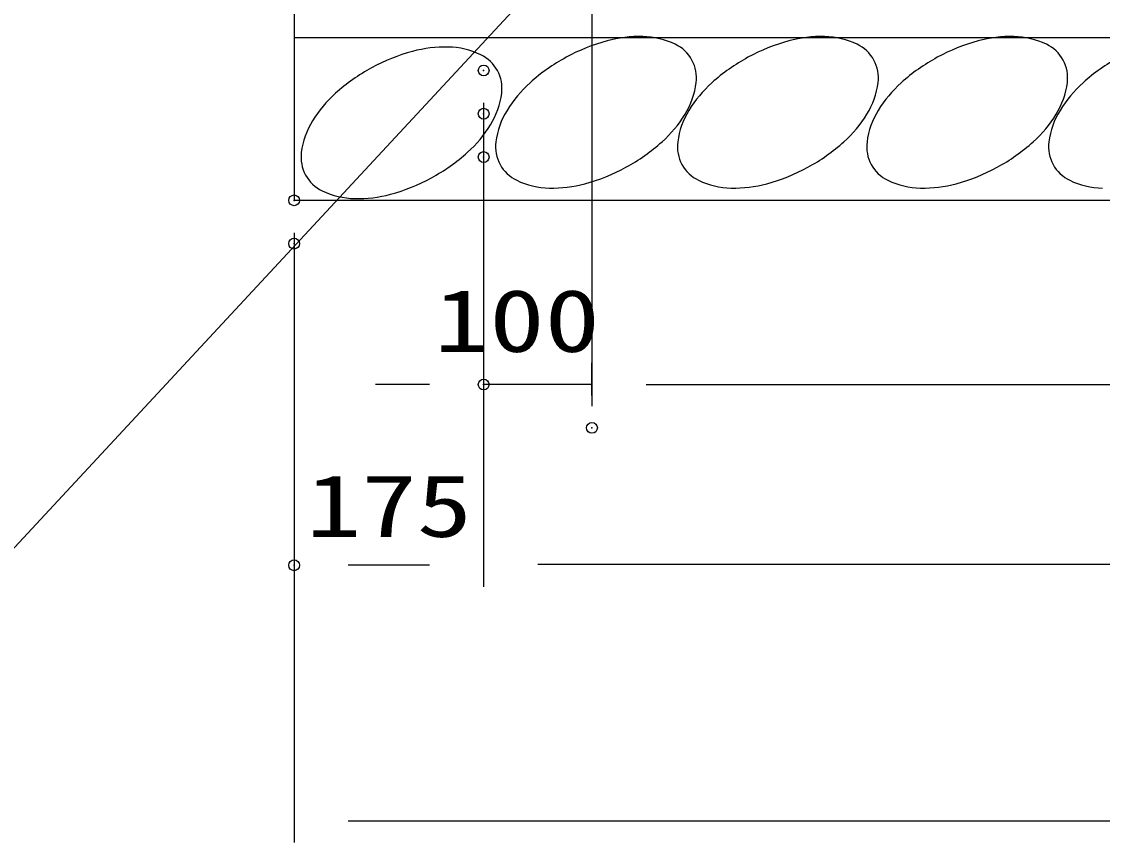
# Model space of a CAD drawing. Units: millimetres, scale not verified. Extents: x -5940 to 5940, y -4200 to 4200.
# Drawn here: x -296 to 702, y -1767 to -1009 of the extents above; entities that cross this region are included whole.
import ezdxf
from ezdxf.enums import TextEntityAlignment as Align

# ---------------------------------------------------------------- set-up
doc = ezdxf.new("R2010")
doc.units = ezdxf.units.MM
doc.header["$LTSCALE"] = 20
doc.header["$PDMODE"] = 32
doc.header["$PDSIZE"] = 10
for name, color, linetype, lineweight in [('0-0_1', 7, 'Continuous', 25), ('0-2_0', 7, 'Continuous', 25), ('0-6_EXTCNT-L', 4, 'Continuous', 25)]:
    doc.layers.add(name, color=color, linetype=linetype, lineweight=lineweight)
doc.layers.add('0-3_DEFPOINTS', color=7, linetype='Continuous')
doc.styles.add('ＭＳ ゴシック', font='')
doc.styles.get('ＭＳ ゴシック').set_extended_font_data('MS Gothic')

msp = doc.modelspace()

# ---------------------------------------------------------------- linework, layer by layer
at = {"layer": '0-0_1'}
for p, q in [((-44, -973.91), (-44, -1173.91)), ((1856, -1023.91), (-44, -1023.91)), ((1856, -1173.91), (-44, -1173.91))]:
    msp.add_line(p, q, dxfattribs=at)
at = {"layer": '0-2_0', "color": 1}
for p, q in [((231, -578.91), (231, -1364.1)), ((131, -1083.91), (131, -1530.1)), ((131, -1123.91), (131, -1364.1)), ((131, -1163.91), (131, -1531.1)), ((-44, -1203.91), (-44, -1767.1)), ((-44, -1243.91), (-44, -1531.1)), ((231, -1354.1), (231, -1324.1))]:
    msp.add_line(p, q, dxfattribs=at)
at = {"layer": '0-2_0'}
msp.add_line((-395.43, -1595.06), (248.78, -900.74), dxfattribs=at)
at = {"layer": '0-2_0', "color": 2}
for p, q in [((81, -1344.1), (31, -1344.1)), ((231, -1344.1), (131, -1344.1)), ((281, -1344.1), (331, -1344.1)), ((281, -1344.1), (1531, -1344.1)), ((81, -1511.1), (6, -1511.1)), ((181, -1510.1), (1631, -1510.1)), ((6, -1747.1), (1806, -1747.1))]:
    msp.add_line(p, q, dxfattribs=at)
at = {"layer": '0-3_DEFPOINTS'}
for p in [(131, -1053.91), (131, -1093.91), (131, -1133.91), (-44, -1173.91), (-44, -1213.91), (131, -1344.1), (231, -1384.1), (-44, -1511.1)]:
    msp.add_point(p, dxfattribs=at)
at = {"layer": '0-6_EXTCNT-L'}
for centre, radius, start, end in [((290.96, -1195.83), 175.38, 105.20457, 118.56194), ((275.3, -1138.22), 115.68, 88.7385, 105.20457), ((276.23, -1096.04), 73.49, 64.41276, 88.7385), ((458.88, -1195.83), 175.38, 105.20457, 118.56194), ((443.22, -1138.22), 115.68, 88.7385, 105.20457), ((444.15, -1096.04), 73.49, 64.41276, 88.7385), ((633.66, -1195.83), 175.38, 105.20457, 118.56194), ((618, -1138.22), 115.68, 88.7385, 105.20457), ((618.93, -1096.04), 73.49, 64.41276, 88.7385), ((111.35, -1205.54), 175.38, 105.20457, 118.56194), ((95.7, -1147.93), 115.68, 88.7385, 105.20457), ((96.62, -1105.75), 73.49, 64.41276, 88.7385), ((293.09, -1060.82), 34.44, 28.56194, 64.41276), ((461.02, -1060.82), 34.44, 28.56194, 64.41276), ((635.8, -1060.82), 34.44, 28.56194, 64.41276), ((113.49, -1070.53), 34.44, 28.56194, 64.41276), ((290.96, -1195.83), 175.38, 118.56194, 131.91931), ((293.09, -1060.82), 34.44, 352.71112, 28.56194), ((458.88, -1195.83), 175.38, 118.56194, 131.91931), ((461.02, -1060.82), 34.44, 352.71112, 28.56194), ((633.66, -1195.83), 175.38, 118.56194, 131.91931), ((635.8, -1060.82), 34.44, 352.71112, 28.56194), ((801.58, -1195.83), 175.38, 118.56194, 131.91931), ((111.35, -1205.54), 175.38, 118.56194, 131.91931), ((113.49, -1070.53), 34.44, 352.71112, 28.56194), ((251.07, -1151.41), 115.68, 131.91931, 148.38539), ((254.36, -1055.87), 73.49, 328.38539, 352.71112), ((419, -1151.41), 115.68, 131.91931, 148.38539), ((422.28, -1055.87), 73.49, 328.38539, 352.71112), ((593.78, -1151.41), 115.68, 131.91931, 148.38539), ((597.06, -1055.87), 73.49, 328.38539, 352.71112), ((761.7, -1151.41), 115.68, 131.91931, 148.38539), ((71.47, -1161.12), 115.68, 131.91931, 148.38539), ((74.75, -1065.58), 73.49, 328.38539, 352.71112), ((215.14, -1129.3), 73.49, 148.38539, 172.71112), ((218.43, -1033.75), 115.68, 311.91931, 328.38539), ((383.07, -1129.3), 73.49, 148.38539, 172.71112), ((386.35, -1033.75), 115.68, 311.91931, 328.38539), ((557.85, -1129.3), 73.49, 148.38539, 172.71112), ((561.13, -1033.75), 115.68, 311.91931, 328.38539), ((725.77, -1129.3), 73.49, 148.38539, 172.71112), ((35.54, -1139.01), 73.49, 148.38539, 172.71112), ((38.83, -1043.46), 115.68, 311.91931, 328.38539), ((176.41, -1124.34), 34.44, 172.71112, 208.56194), ((178.55, -989.33), 175.38, 298.56194, 311.91931), ((344.33, -1124.34), 34.44, 172.71112, 208.56194), ((346.47, -989.33), 175.38, 298.56194, 311.91931), ((519.11, -1124.34), 34.44, 172.71112, 208.56194), ((521.25, -989.33), 175.38, 298.56194, 311.91931), ((687.04, -1124.34), 34.44, 172.71112, 208.56194), ((-3.19, -1134.05), 34.44, 172.71112, 208.56194), ((-1.06, -999.04), 175.38, 298.56194, 311.91931), ((176.41, -1124.34), 34.44, 208.56194, 244.41276), ((178.55, -989.33), 175.38, 285.20457, 298.56194), ((344.33, -1124.34), 34.44, 208.56194, 244.41276), ((346.47, -989.33), 175.38, 285.20457, 298.56194), ((519.11, -1124.34), 34.44, 208.56194, 244.41276), ((521.25, -989.33), 175.38, 285.20457, 298.56194), ((687.04, -1124.34), 34.44, 208.56194, 244.41276), ((-3.19, -1134.05), 34.44, 208.56194, 244.41276), ((-1.06, -999.04), 175.38, 285.20457, 298.56194), ((193.27, -1089.12), 73.49, 244.41276, 268.7385), ((361.2, -1089.12), 73.49, 244.41276, 268.7385), ((535.98, -1089.12), 73.49, 244.41276, 268.7385), ((703.9, -1089.12), 73.49, 244.41276, 268.7385), ((13.67, -1098.83), 73.49, 244.41276, 268.7385), ((194.2, -1046.94), 115.68, 268.7385, 285.20457), ((362.13, -1046.94), 115.68, 268.7385, 285.20457), ((536.91, -1046.94), 115.68, 268.7385, 285.20457), ((14.6, -1056.65), 115.68, 268.7385, 285.20457)]:
    msp.add_arc(centre, radius, start, end, dxfattribs=at)

# ---------------------------------------------------------------- texts
at = {"layer": '0-2_0', "color": 3, "style": 'ＭＳ ゴシック', "width": 1.3}
for s, p in [('100', (85.13, -1331.27)), ('175', (-33, -1502.2))]:
    msp.add_text(s, height=57.77, dxfattribs=at).set_placement(p, align=Align.BOTTOM_LEFT)

doc.saveas('drawing.dxf')
